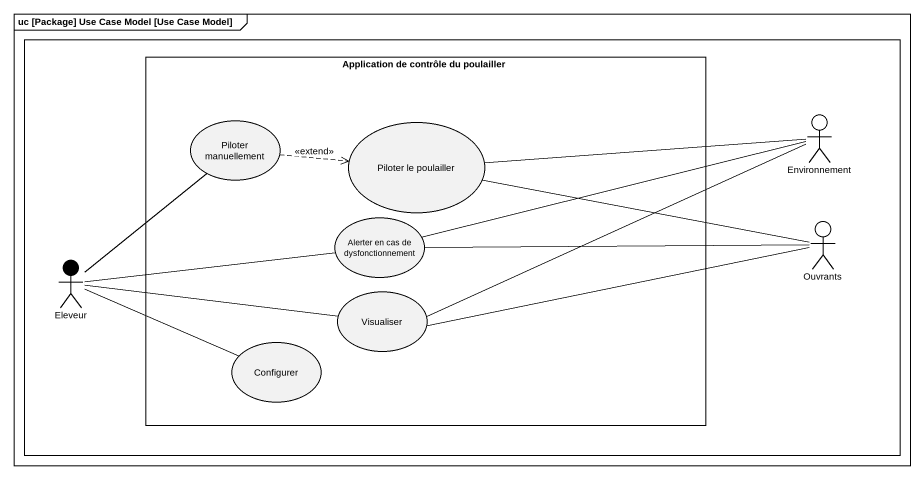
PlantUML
@startuml
mainframe uc [Package] Use Case Model [Use Case Model]
rectangle " " as rectangle1 {
  rectangle "Application de contrôle du poulailler" as Application_de_contrôle_du {
    usecase "Piloter manuellement" as Piloter_manuellement
    usecase "Piloter le poulailler" as Piloter_le_poulailler
    usecase "Alerter en cas de dysfonctionnement" as Alerter_en_cas_de
    usecase Visualiser
    usecase Configurer
  }
  actor Environnement
  actor Ouvrants
  actor Eleveur #000000
}
Piloter_manuellement .right.> Piloter_le_poulailler : <<extend>>
Piloter_le_poulailler -right- Environnement
Piloter_le_poulailler -right- Ouvrants
Alerter_en_cas_de -right- Environnement
Alerter_en_cas_de -right- Ouvrants
Eleveur -up- Piloter_manuellement
Eleveur -right- Alerter_en_cas_de
Eleveur -right- Visualiser
Eleveur -right- Configurer
Visualiser -right- Environnement
Visualiser -right- Ouvrants
@enduml
